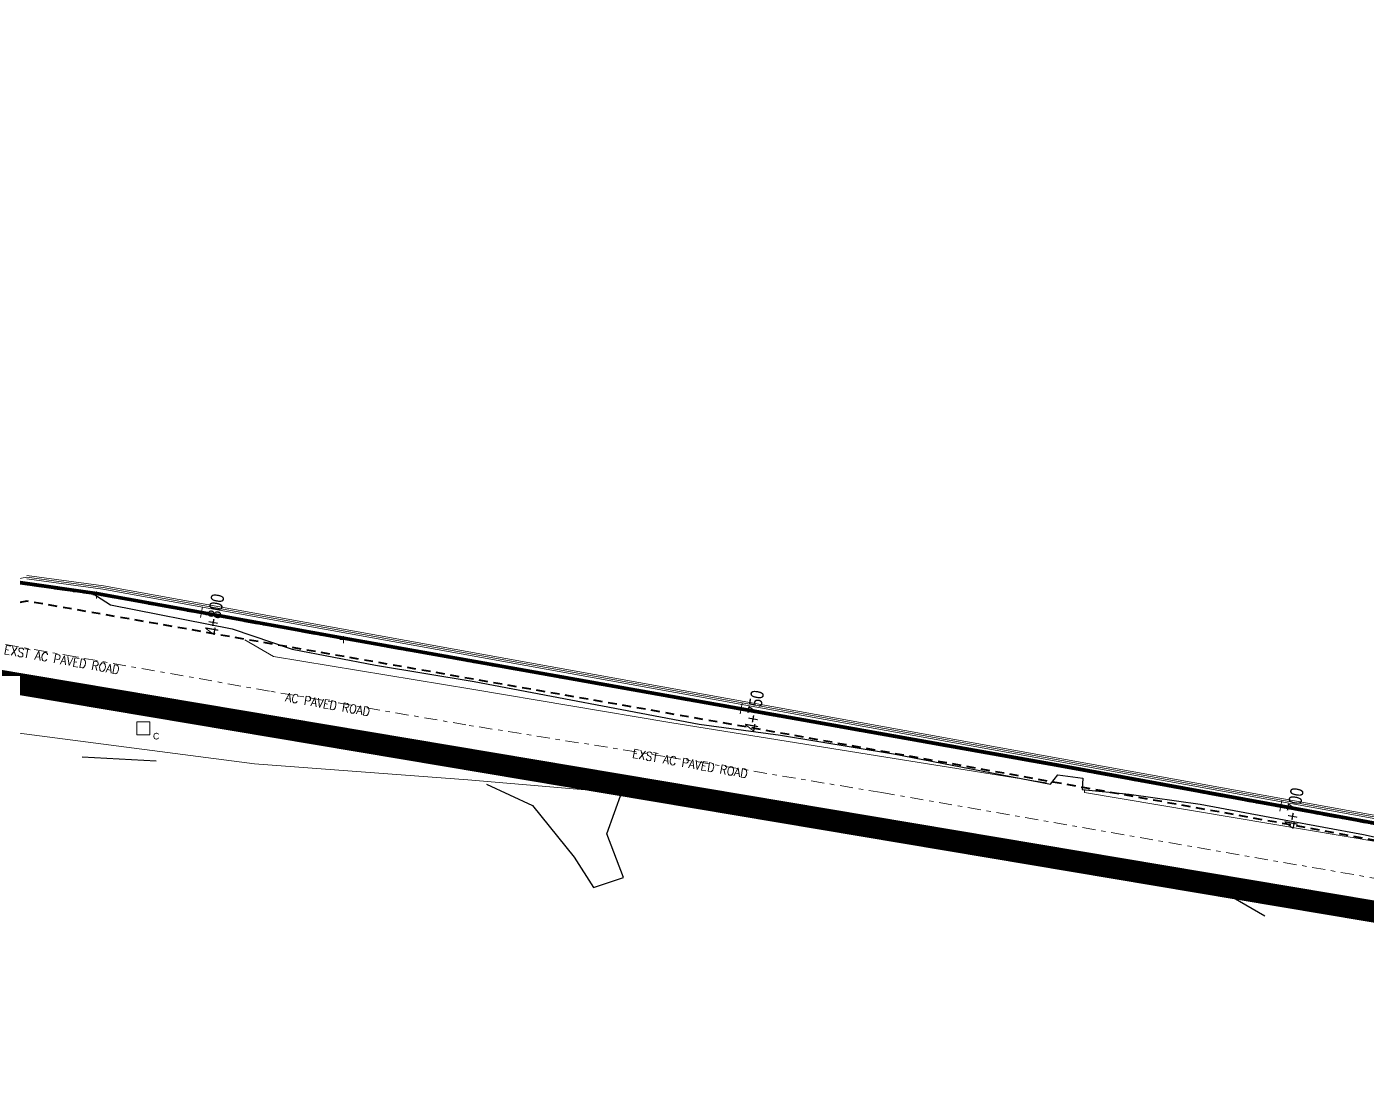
# Model space of a CAD drawing. Header units: metres. Extents: x -703672 to 3951284, y -4124475 to 4104628.
# Drawn here: x 327097.2 to 327219.4, y 4103448.3 to 4103543.2 of the extents above; entities that cross this region are included whole.
import ezdxf
from ezdxf.enums import TextEntityAlignment as Align

# ---------------------------------------------------------------- set-up
doc = ezdxf.new("R2010")
doc.units = ezdxf.units.M
doc.header["$MEASUREMENT"] = 0
doc.linetypes.add('DGN Style 2', pattern=[1.3283826688107345, 0.7970296012864407, -0.5313530675242938])
doc.linetypes.add('DGN Style 7', pattern=[2.6567653376214695, 1.195544401929661, -0.5313530675242938, 0.3985148006432204, -0.5313530675242938])
for name, color, linetype, lineweight in [('C-ALGN-STAT1', 8, 'Continuous', 0), ('C-ANNO-TEXT', 7, 'Continuous', 25), ('C-PROP-BASE', 2, 'CONLMT', 0), ('C-PROP-CONS(Alpha)', 7, 'DGN Style 2', 40), ('C-SITE-STRC', 4, 'Continuous', 0), ('V-ANNO-PATT', 9, 'Continuous', 0), ('V-COMM-JBOX', 7, 'Continuous', 0), ('V-ROAD-ASPH', 9, 'Continuous', 0), ('V-ROAD-CNTR', 251, 'DGN Style 7', 0), ('V-SITE-FENC', 251, 'FENCE', 0), ('V-SITE-STRC', 253, 'Continuous', 0)]:
    doc.layers.add(name, color=color, linetype=linetype, lineweight=lineweight)
doc.layers.add('ra', color=7, linetype='Continuous')
doc.styles.add('Style-ENGINEERING', font='ENGINEERING.shx')
doc.styles.add('Style-STANDARD', font='STANDARD.shx')
doc.styles.add('Style-WORKING', font='WORKING.shx')
doc.linetypes.add('CONLMT', pattern='A,0.10417,-0.00902625,[2,dgnlstyle-tsaec.shx,S=4.133597883597883e-05,R=0,X=0,Y=0],-0.00902625', length=0.1222225)
doc.linetypes.add('FENCE', pattern='A,0.1,-0.01302,[7,dgnlstyle-tsaec.shx,S=0.0001240079365079365,R=0,X=0,Y=0],-0.01302', length=0.12604)

# ---------------------------------------------------------------- blocks, each defined once
blk = doc.blocks.new('CMHLX')
at = {"layer": 'V-COMM-JBOX', "linetype": 'ByBlock'}
blk.add_3dface([(-0.9220000000204891, -0.8980000000447035), (1.064000000013039, -0.8980000000447035), (1.064000000013039, 1.075999999418855), (-0.9220000000204891, 1.075999999418855)], dxfattribs=at)
at = {"layer": 'V-COMM-JBOX', "linetype": 'ByBlock', "style": 'Style-WORKING'}
blk.add_text('C', height=1.00044, dxfattribs=at).set_placement((1.525999999954365, -1.095780000090599), align=Align.MIDDLE_LEFT)
blk = doc.blocks.new('NULL_13')
at = {"layer": 'V-COMM-JBOX', "linetype": 'ByBlock', "xscale": 0.6000000000000001, "yscale": 0.6000000000000001, "zscale": 0.6000000000000001}
blk.add_blockref('CMHLX', (0, 0), dxfattribs=at)

msp = doc.modelspace()

# ---------------------------------------------------------------- linework, layer by layer
at = {"layer": 'C-ALGN-STAT1', "flags": 128}
for points in [[(327113.0052199771, 4103489.295256103), (327113.1810817469, 4103490.279670974)], [(327162.2259635188, 4103480.502167613), (327162.4018252887, 4103481.486582483)], [(327211.4280208985, 4103471.618507389), (327211.6083266258, 4103472.602118005)]]:
    msp.add_lwpolyline(points, dxfattribs=at)
at = {"layer": 'C-ANNO-TEXT', "color": 1, "lineweight": -2, "ltscale": 0.6, "const_width": 2}
msp.add_lwpolyline([(327554.8350382773, 4104380.16774108), (327275.3480059607, 4104220.406195212), (327093.3818080015, 4104047.583524398), (327001.8950954843, 4103885.810832099), (326940.431142319, 4103781.08774414), (326891.8948100628, 4103650.048591174), (326879.9189725379, 4103599.019840731), (326881.1756962286, 4103522.160821603), (327011.0294437818, 4103497.589092612), (327253.4385069069, 4103456.857713948), (327544.716564442, 4103334.973178718), (327826.9203376779, 4103396.417603671), (327953.6137947738, 4102865.62848762), (328093.7569675464, 4102751.786021037), (328281.8958965763, 4102788.880219985)], dxfattribs=at)
at = {"layer": 'C-PROP-BASE', "linetype": 'ByBlock'}
for p, q in [((327103.5019347449, 4103491.034847022), (327103.5019347449, 4103491.669847023)), ((327103.5019347449, 4103491.669847023), (327103.5019347449, 4103491.034847022)), ((327103.5019347449, 4103491.352029522), (327103.1844347449, 4103491.352029522)), ((327103.1844347449, 4103491.352029522), (327103.5019347449, 4103491.352029522)), ((327103.819752245, 4103491.352029522), (327103.5019347449, 4103491.352029522)), ((327103.5019347449, 4103491.352029522), (327103.819752245, 4103491.352029522)), ((327126.0319348304, 4103487.286029506), (327125.7144348304, 4103487.286029506)), ((327126.0319348304, 4103487.603847007), (327126.0319348304, 4103486.968847007)), ((327126.3497523305, 4103487.286029506), (327126.0319348304, 4103487.286029506))]:
    msp.add_line(p, q, dxfattribs=at)
at = {"layer": 'C-PROP-BASE', "color": 251, "linetype": 'DGN Style 7'}
msp.add_lwpolyline([(327240.106934731, 4103466.719029524), (327191.384934731, 4103475.649029525), (327126.0319347312, 4103487.286029524), (327103.5019347436, 4103491.352029521), (327096.5649347311, 4103492.332029525), (327094.1759347343, 4103491.874029526), (327087.442934731, 4103492.922029524), (327073.6789347846, 4103497.672029505), (327040.3019347311, 4103508.723029525), (327024.299934731, 4103511.270029524), (327004.8499347409, 4103513.126029523), (326994.192934731, 4103515.592029525), (326986.3459347309, 4103519.389029527), (326971.598934731, 4103522.882029525), (326956.162934731, 4103524.886029524), (326941.8079347311, 4103526.101029526), (326924.2449347311, 4103525.658029524), (326874.631934731, 4103523.382029525), (326856.948562871, 4103548.589079654), (326867.795678018, 4103601.675222015), (326879.849570627, 4103652.544851294), (326898.2937754635, 4103722.152647553), (326907.780934731, 4103756.941029524)], dxfattribs=at)
at = {"layer": 'C-PROP-CONS(Alpha)', "color": 9, "transparency": 33554661, "flags": 128}
msp.add_lwpolyline([(328051.3527000129, 4102748.37939936), (328033.3155557459, 4102763.759859016), (328008.635876491, 4102785.194791595), (328001.0587122234, 4102791.754994317), (327978.7635198684, 4102811.492673358), (327966.1439298082, 4102822.81362133), (327961.8799502737, 4102829.347595384), (327957.057644274, 4102838.760785415), (327950.9142166439, 4102852.447486374), (327944.9108842695, 4102882.46314165), (327922.9503158275, 4102979.617200589), (327922.1960612735, 4102984.074704956), (327896.895254712, 4103096.805002357), (327873.602682129, 4103197.996084934), (327970.2778919048, 4103222.03458913), (327945.2853782952, 4103305.343080384), (327930.2819876203, 4103330.564998057), (327883.5789010234, 4103409.045375251), (327883.5789010235, 4103409.045375251), (327870.9613363898, 4103413.475533437), (327831.8293273544, 4103476.306306486), (327799.6734495071, 4103521.613691107), (327806.6592676204, 4103526.955593927), (327784.9216440988, 4103571.617824119), (327626.2738909589, 4103555.289453546), (327612.5795421994, 4103537.316554541), (327610.912267143, 4103605.482858766), (327464.3899750119, 4103600.408329677), (327376.9287606052, 4103410.137822579), (327521.4700117525, 4103346.727226583), (327528.8281654069, 4103347.647212733), (327568.3287292437, 4103211.27215154), (327234.5934998402, 4103358.397358307), (327245.9429127203, 4103450.162797557), (327247.4057606828, 4103462.282137395), (327240.1466832621, 4103465.304146356), (327209.4846702361, 4103470.912804143), (327163.5775247305, 4103479.173001934), (327097.1773292364, 4103490.791457197), (327094.8037589096, 4103490.336329404), (327087.5669605479, 4103491.465917642), (327077.449539086, 4103494.95888159), (327074.0302851388, 4103496.139353393), (327072.3445527111, 4103496.70369043), (327040.4265800085, 4103507.290822693), (327024.6254833043, 4103509.746641063), (327005.0554566061, 4103511.621346213), (326997.3663593705, 4103513.401218432), (326987.1858611336, 4103509.176851866), (326924.9401869376, 4103516.679666858), (326868.1898380349, 4103514.452095245, -0.4874798272826256), (326842.7291952347, 4103544.504835935), (326855.8128268328, 4103607.653487044), (326872.3549334486, 4103674.829124694), (326885.7849688843, 4103716.963841686), (326897.1820855098, 4103756.392376348), (326911.8079730987, 4103792.562866542), (326942.7784593481, 4103859.495280759), (326985.0309523789, 4103937.170100313), (327038.3759761521, 4104017.339902852), (327049.9699591843, 4104031.93014326), (327093.2772874826, 4104085.216318096), (327121.0561478767, 4104115.05712215), (327147.4927338528, 4104141.109056442), (327201.0579048989, 4104189.950156559), (327247.8236230445, 4104227.241544621), (327274.2756034104, 4104246.458416275), (327310.9052788371, 4104272.189052842), (327338.7507480193, 4104290.682435896), (327394.3822770293, 4104323.718145463), (327454.7797406209, 4104356.193582261), (327554.8217139727, 4104397.588329164), (327560.1573850386, 4104391.696800068), (327629.8959608893, 4104414.015198105), (327759.0313031515, 4104448.398455133), (327757.2739255879, 4104455.165774307), (328107.0540342975, 4104542.510103815), (328119.3380608568, 4104542.510103815), (328124.6483431717, 4104536.17317302), (328129.4254646109, 4104518.549251009), (328131.921990407, 4104503.029638088), (328135.078302787, 4104500.213224401), (328154.085317786, 4104500.667789092), (328149.8985258908, 4104547.783738694), (328149.7745655841, 4104555.824714896), (328168.0966631506, 4104560.116307975), (328180.1971601305, 4104561.571233069), (328186.8764764442, 4104562.389659171), (328203.8937110046, 4104564.517264253), (328194.5649608789, 4104557.623580912), (328191.4437345657, 4104556.202444898), (328187.3603782359, 4104545.719257489), (328182.8253075863, 4104532.763466077), (328181.3393865761, 4104525.839460123), (328180.4385673145, 4104514.508980992), (328180.3416913476, 4104501.519693172), (328182.9952471908, 4104464.369911368), (328121.0450735461, 4104464.115166628), (328089.3117504606, 4104492.939601823), (327768.6929376793, 4104411.193379837), (327762.394272341, 4104435.44831491), (327630.6153729495, 4104402.081270727), (327568.961239384, 4104381.975780278), (327586.7809209799, 4104362.299684941), (327579.7950375145, 4104360.190021981), (327526.9949811692, 4104339.560635842), (327472.178603134, 4104315.449356015), (327377.0616109308, 4104262.394203749), (327337.8150383515, 4104235.453131521), (327331.8477650884, 4104234.203481648), (327216.3820695355, 4104145.337984444), (327178.5929724798, 4104112.042658567), (327136.6371358891, 4104068.619937841), (327133.1617217513, 4104062.073926368), (327081.9927725713, 4104002.304896605), (327197.9125123062, 4103949.973291562), (327165.5484697489, 4103878.060140899), (327236.1839484199, 4103839.517953459), (327385.373955234, 4103849.829860281), (327376.9496945368, 4103947.711745712), (327522.7087312953, 4103959.659207741), (327570.1209276664, 4103966.104005254), (327619.9429955619, 4103970.187781311), (327675.5802737248, 4103972.189662043), (327840.2462419602, 4103985.686872555), (327861.3262067086, 4103740.757760243), (327930.6420660896, 4103742.354851621), (327992.4427256854, 4103748.227855178), (328033.5029494578, 4103744.724846469), (328070.8848923553, 4103745.586155542), (328069.9830035489, 4103756.769478619), (328241.8330771768, 4103770.442215998), (328288.4642937218, 4103241.598537642), (328052.9743225681, 4103223.495877456), (328046.3409570817, 4103208.988679592), (328077.9633670195, 4102853.33535271), (328045.914018165, 4102815.224954779), (328124.4115326538, 4102748.37939936)], format="xyb", dxfattribs=at)
at = {"layer": 'C-SITE-STRC', "lineweight": 60, "flags": 128}
for points in [[(326986.3831676782, 4103519.482105087), (326994.2264004403, 4103515.686927977), (327004.8660266462, 4103513.224948224), (327024.3125562234, 4103511.369279385), (327040.3256651202, 4103508.820511207), (327073.7109629676, 4103497.766763822), (327087.4433898892, 4103493.027659791), (327094.1741914719, 4103491.975516413), (327096.5624476952, 4103492.433373822), (327103.5178147369, 4103491.450779084), (327126.0495789128, 4103487.384460703), (327191.4027145755, 4103475.747436542), (327240.1354801354, 4103466.815463378), (327293.2132292944, 4103444.729574499), (327298.2753497491, 4103442.377447834), (327317.1957135327, 4103435.408682166), (327345.8286977317, 4103422.572792669), (327350.0204053309, 4103420.818496526), (327363.3235454769, 4103414.608086987)], [(326986.4267243707, 4103519.572120722), (326994.2598661472, 4103515.78182643), (327004.882118565, 4103513.323866922), (327024.3251777057, 4103511.468529248), (327040.3493955052, 4103508.917992893), (327073.7429911976, 4103497.861498121), (327087.4676129167, 4103493.12508769), (327094.172448214, 4103492.077003303), (327096.5599606598, 4103492.53471812), (327103.5336947278, 4103491.549528646), (327126.0672243217, 4103487.482891659), (327191.4204940834, 4103475.84584362), (327240.1640255363, 4103466.911897232), (327293.2535238444, 4103444.821119479), (327298.3137647739, 4103442.46986614), (327317.233492345, 4103435.501334803), (327345.8684607412, 4103422.664555809), (327350.0608759061, 4103420.909963539), (327363.3658467616, 4103414.698699356)]]:
    msp.add_lwpolyline(points, dxfattribs=at)
at = {"layer": 'ra'}
for p, q in [((327103.0992824762, 4103491.554700005, 7.48), (327104.7971949658, 4103490.442625287, 7.65)), ((327104.7971949658, 4103490.442625287, 7.65), (327115.8893582518, 4103488.248084416, 7.77)), ((327115.8893582518, 4103488.248084416, 7.77), (327121.3444411713, 4103486.393565518, 7.88)), ((327121.3444411713, 4103486.393565518, 7.88), (327128.9497959271, 4103484.955767188, 7.95)), ((327128.9497959271, 4103484.955767188, 7.95), (327137.9540582554, 4103483.451436133, 7.97)), ((327137.9540582554, 4103483.451436133, 7.97), (327158.486545581, 4103479.561320425, 8.11)), ((327158.486545581, 4103479.561320425, 8.11), (327165.9010181612, 4103478.557646495, 8.18)), ((327165.9010181612, 4103478.557646495, 8.18), (327176.1806407181, 4103476.867363061, 8.16)), ((327102.214257562, 4103476.587042176, 7.51), (327108.9509664155, 4103476.217810781, 7.73)), ((327176.1806407181, 4103476.867363061, 8.16), (327190.5073410509, 4103474.095442684, 8.08)), ((327190.5073410509, 4103474.095442684, 8.08), (327191.1916136699, 4103474.954195258, 8.08)), ((327191.1916136699, 4103474.954195258, 8.08), (327193.4663664313, 4103474.634125149, 8.02)), ((327193.4663664313, 4103474.634125149, 8.02), (327193.3955803308, 4103473.602389074, 8.1)), ((327139.0935535558, 4103474.079305348, 7.98), (327143.2816603469, 4103472.144502643, 7.98)), ((327150.0486984371, 4103469.563138762, 8.41), (327151.4434586332, 4103473.470578332, 8.05)), ((327151.4434586332, 4103473.470578332, 8.05), (327166.1579449175, 4103471.063556647, 8.04)), ((327193.3955803308, 4103473.602389074, 8.1), (327197.6823865378, 4103473.168837989, 8.14)), ((327143.2816603469, 4103472.144502643, 7.98), (327147.0872004646, 4103467.438155289, 8.63)), ((327197.6823865378, 4103473.168837989, 8.14), (327204.1621145023, 4103472.281913807, 8.13)), ((327204.1621145023, 4103472.281913807, 8.13), (327211.8293710513, 4103470.838808124, 8.23)), ((327166.1579449175, 4103471.063556647, 8.04), (327181.6642448464, 4103468.449781118, 8.05)), ((327211.8293710513, 4103470.838808124, 8.23), (327219.0638978215, 4103469.507858308, 8.14)), ((327151.5612696906, 4103465.593338615, 8.68), (327150.0486984371, 4103469.563138762, 8.41)), ((327181.6642448464, 4103468.449781118, 8.05), (327192.5322007036, 4103466.769085582, 8.11)), ((327219.0638978215, 4103469.507858308, 8.14), (327223.0084938666, 4103468.641431715, 8.23)), ((327147.0872004646, 4103467.438155289, 8.63), (327148.8281739503, 4103464.669803194, 8.74)), ((327192.5322007036, 4103466.769085582, 8.11), (327206.0157209104, 4103464.424051929, 8.1)), ((327148.8281739503, 4103464.669803194, 8.74), (327151.5612696906, 4103465.593338615, 8.68)), ((327206.0157209104, 4103464.424051929, 8.1), (327210.0435267719, 4103462.097544473, 8.42))]:
    msp.add_line(p, q, dxfattribs=at)
at = {"layer": 'V-ROAD-ASPH'}
msp.add_line((327175.4908733945, 4103476.569212575, 8.031227391544064), (327190.1450767429, 4103474.217990142, 8.00737103456516), dxfattribs=at)
at = {"layer": 'V-ROAD-ASPH', "flags": 128}
for points in [[(327174.2526776493, 4103470.161576445), (327155.1971992279, 4103472.975105437), (327137.3834603024, 4103474.501388561), (327117.9376537682, 4103475.960014071), (327090.3500623375, 4103479.537242392), (327090.9190144822, 4103483.829753697), (327079.1782633518, 4103486.125834554), (327060.4550568611, 4103489.6068986), (327044.7282039471, 4103492.420944113)], [(327175.4908733945, 4103476.569212575), (327155.8019001636, 4103479.722269828), (327137.7521808405, 4103482.763892502), (327119.6644613127, 4103485.749439483), (327117.0286658208, 4103487.252536639)], [(327220.7282786142, 4103468.765887641), (327193.5972615614, 4103473.345717366), (327193.6230776344, 4103473.597962931)], [(327174.2526776493, 4103470.161576445), (327191.858436355, 4103467.155963891), (327219.3895443871, 4103462.508597126)]]:
    msp.add_lwpolyline(points, dxfattribs=at)
at = {"layer": 'V-ROAD-ASPH', "extrusion": (0.02819902626242281, 0.1849303315074874, 0.9823469791302776), "elevation": 768091.1421295063, "flags": 128}
msp.add_lwpolyline([(295084.1656113103, -4033421.704990016), (295111.676978746, -4033422.150563929), (295111.6894817133, -4033422.408369733)], dxfattribs=at)
at = {"layer": 'V-ROAD-ASPH', "extrusion": (-0.1577012207495352, -0.9280864423476367, 0.3373216276858236), "elevation": -3859968.098293118, "flags": 128}
msp.add_lwpolyline([(-364860.9628588113, 1383124.403865695), (-364843.1023925469, 1383124.36286875), (-364815.1818085852, 1383124.45271654)], dxfattribs=at)
at = {"layer": 'V-ROAD-ASPH'}
for points in [[(327174.2526776493, 4103470.161576445, 8.016945576254173), (327155.1971992279, 4103472.975105437, 7.95749139622226), (327137.3834603024, 4103474.501388561, 7.98389965332899), (327117.9376537682, 4103475.960014071, 7.814950120855286), (327090.3500623375, 4103479.537242392, 7.298251841512382), (327090.9190144822, 4103483.829753697, 7.724525404597806), (327079.1782633518, 4103486.125834554, 7.814207063864686), (327060.4550568611, 4103489.6068986, 8.261888123259276), (327044.7282039471, 4103492.420944113, 8.635394551543506)], [(327175.4908733945, 4103476.569212575, 8.031227391544064), (327155.8019001636, 4103479.722269828, 8.015619500024826), (327137.7521808405, 4103482.763892502, 7.929546721052063), (327119.6644613127, 4103485.749439483, 7.837378952730305), (327117.0286658208, 4103487.252536639, 7.714032882767107)]]:
    msp.add_polyline3d(points, dxfattribs=at)
msp.add_ellipse((327253.8649394064, 4103572.789452754), major_axis=(3549.3729752581, -938.0262095559156), ratio=0.03144153166142148, start_param=4.710985226825503, end_param=4.71770306229433, dxfattribs=at)
at = {"layer": 'V-ROAD-CNTR', "extrusion": (-0.1693055989321021, -0.9734044541178308, 0.1543352936751994), "elevation": -4049730.542824187, "flags": 128}
msp.add_lwpolyline([(-380830.1986776412, 632603.9499933468), (-380812.3209853959, 632603.8945961519), (-380783.9391894288, 632604.0378098782)], dxfattribs=at)
at = {"layer": 'V-ROAD-CNTR'}
msp.add_polyline3d([(327175.1160560617, 4103473.322762516, 8.072593536269551), (327155.3509157032, 4103476.627305206, 8.041613667796149), (327137.2091874038, 4103479.501640561, 8.023561082043443), (327119.2799090523, 4103482.584399734, 7.918016196884118), (327101.626681064, 4103485.708075186, 7.771063207225367), (327079.7685704335, 4103489.520811803, 7.894829456442679), (327061.5934532753, 4103492.57941126, 8.262253329071903), (327045.9059489529, 4103495.375917288, 8.69811778996192)], dxfattribs=at)
at = {"layer": 'V-SITE-FENC'}
for p, q in [((327094.7601885852, 4103492.522158848), (327097.1653841867, 4103492.973574057)), ((327097.1615119427, 4103492.97866165), (327104.1199044258, 4103492.023843988)), ((327104.1199044258, 4103492.023843988), (327240.7548124453, 4103467.379260061))]:
    msp.add_line(p, q, dxfattribs=at)
at = {"layer": 'V-SITE-STRC', "transparency": 33554661}
for p, q in [((327097.1527020669, 4103493.128635783), (327104.1545967474, 4103492.170799008)), ((327097.1608328865, 4103492.824729519), (327104.1076328507, 4103491.874429524)), ((327104.1076328507, 4103491.874429524), (327140.8035850456, 4103485.258979606)), ((327104.1545967474, 4103492.170799008), (327140.8568102653, 4103485.554220315)), ((327140.8568498843, 4103485.554213169), (327240.8027058688, 4103467.522388302)), ((327140.8035850455, 4103485.258979606), (327240.7174328479, 4103467.232929525))]:
    msp.add_line(p, q, dxfattribs=at)

# ---------------------------------------------------------------- block references
at = {"layer": 'V-COMM-JBOX'}
msp.add_blockref('NULL_13', (327107.7498597904, 4103479.129605295, 7.739291780608688), dxfattribs=at)

# ---------------------------------------------------------------- texts
at = {"layer": 'C-ALGN-STAT1', "char_height": 1.2, "attachment_point": 2, "line_spacing_factor": 1.2, "style": 'Style-ENGINEERING'}
for s, insert, rotation in [('\\H1x;\\W0.833333;4+800', (327113.6837997846, 4103489.681946476), 79.871188323425), ('\\H1x;\\W0.833333;4+750', (327162.9045433262, 4103480.888857986), 79.871188323425), ('\\H1x;\\W0.833333;4+700', (327212.1083401321, 4103472.00212926), 79.61243194185798)]:
    msp.add_mtext(s, dxfattribs=dict(at, insert=insert, rotation=rotation))
at = {"layer": 'V-ANNO-PATT', "style": 'Style-STANDARD'}
for s, height, p in [('EXST AC PAVED ROAD', 0.7999999999999998, (327095.1144619441, 4103486.372792896)), ('AC PAVED ROAD', 0.7999999999999995, (327120.7564449342, 4103482.062905341, 7.970788639463777)), ('EXST AC PAVED ROAD', 0.7999999999999998, (327152.4016277516, 4103476.907827781))]:
    msp.add_text(s, height=height, rotation=349.8457994056812, dxfattribs=at).set_placement(p, align=Align.MIDDLE_LEFT)

doc.saveas('drawing.dxf')
